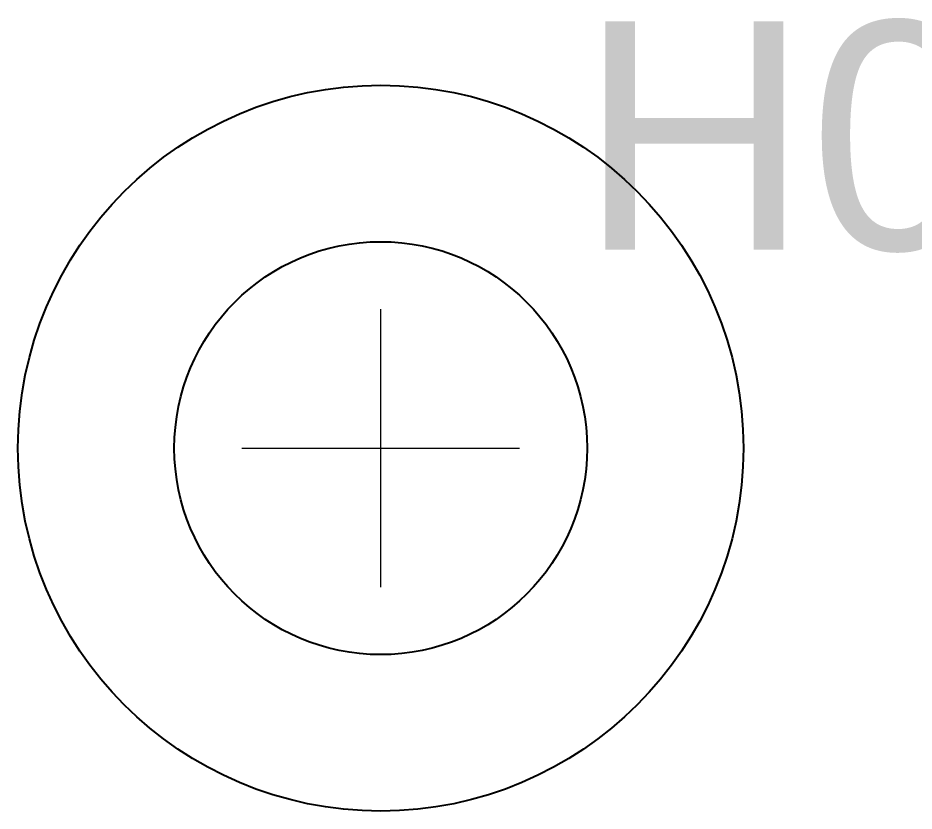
# Model space of a CAD drawing. Header units: millimetres. Extents: x 18 to 1043, y 90 to 420.
# Drawn here: x 258.32 to 272.21, y 123.41 to 135.71 of the extents above; entities that cross this region are included whole.
import ezdxf

# ---------------------------------------------------------------- set-up
doc = ezdxf.new("R2010")
doc.units = ezdxf.units.MM
doc.layers.add('ANNOTATIONS', color=7, linetype='CONTINUOUS', lineweight=18)
doc.layers.add('VISIBLE', color=7, linetype='CONTINUOUS', lineweight=25)
doc.styles.add('CJK', font='Arial Unicode.ttf')

msp = doc.modelspace()

# ---------------------------------------------------------------- linework, layer by layer
at = {"layer": 'ANNOTATIONS'}
for p, q in [((263.94231, 126.88462), (263.94231, 131.19231)), ((261.78846, 129.03846), (266.09615, 129.03846))]:
    msp.add_line(p, q, dxfattribs=at)
at = {"layer": 'VISIBLE'}
for radius in [5.625, 3.2]:
    msp.add_circle((263.94231, 129.03846), radius, dxfattribs=at)

# ---------------------------------------------------------------- texts
at = {"layer": 'ANNOTATIONS', "style": 'CJK'}
msp.add_text('H01', height=3.538462, dxfattribs=at).set_placement((267.01923, 132.11538))

doc.saveas('drawing.dxf')
